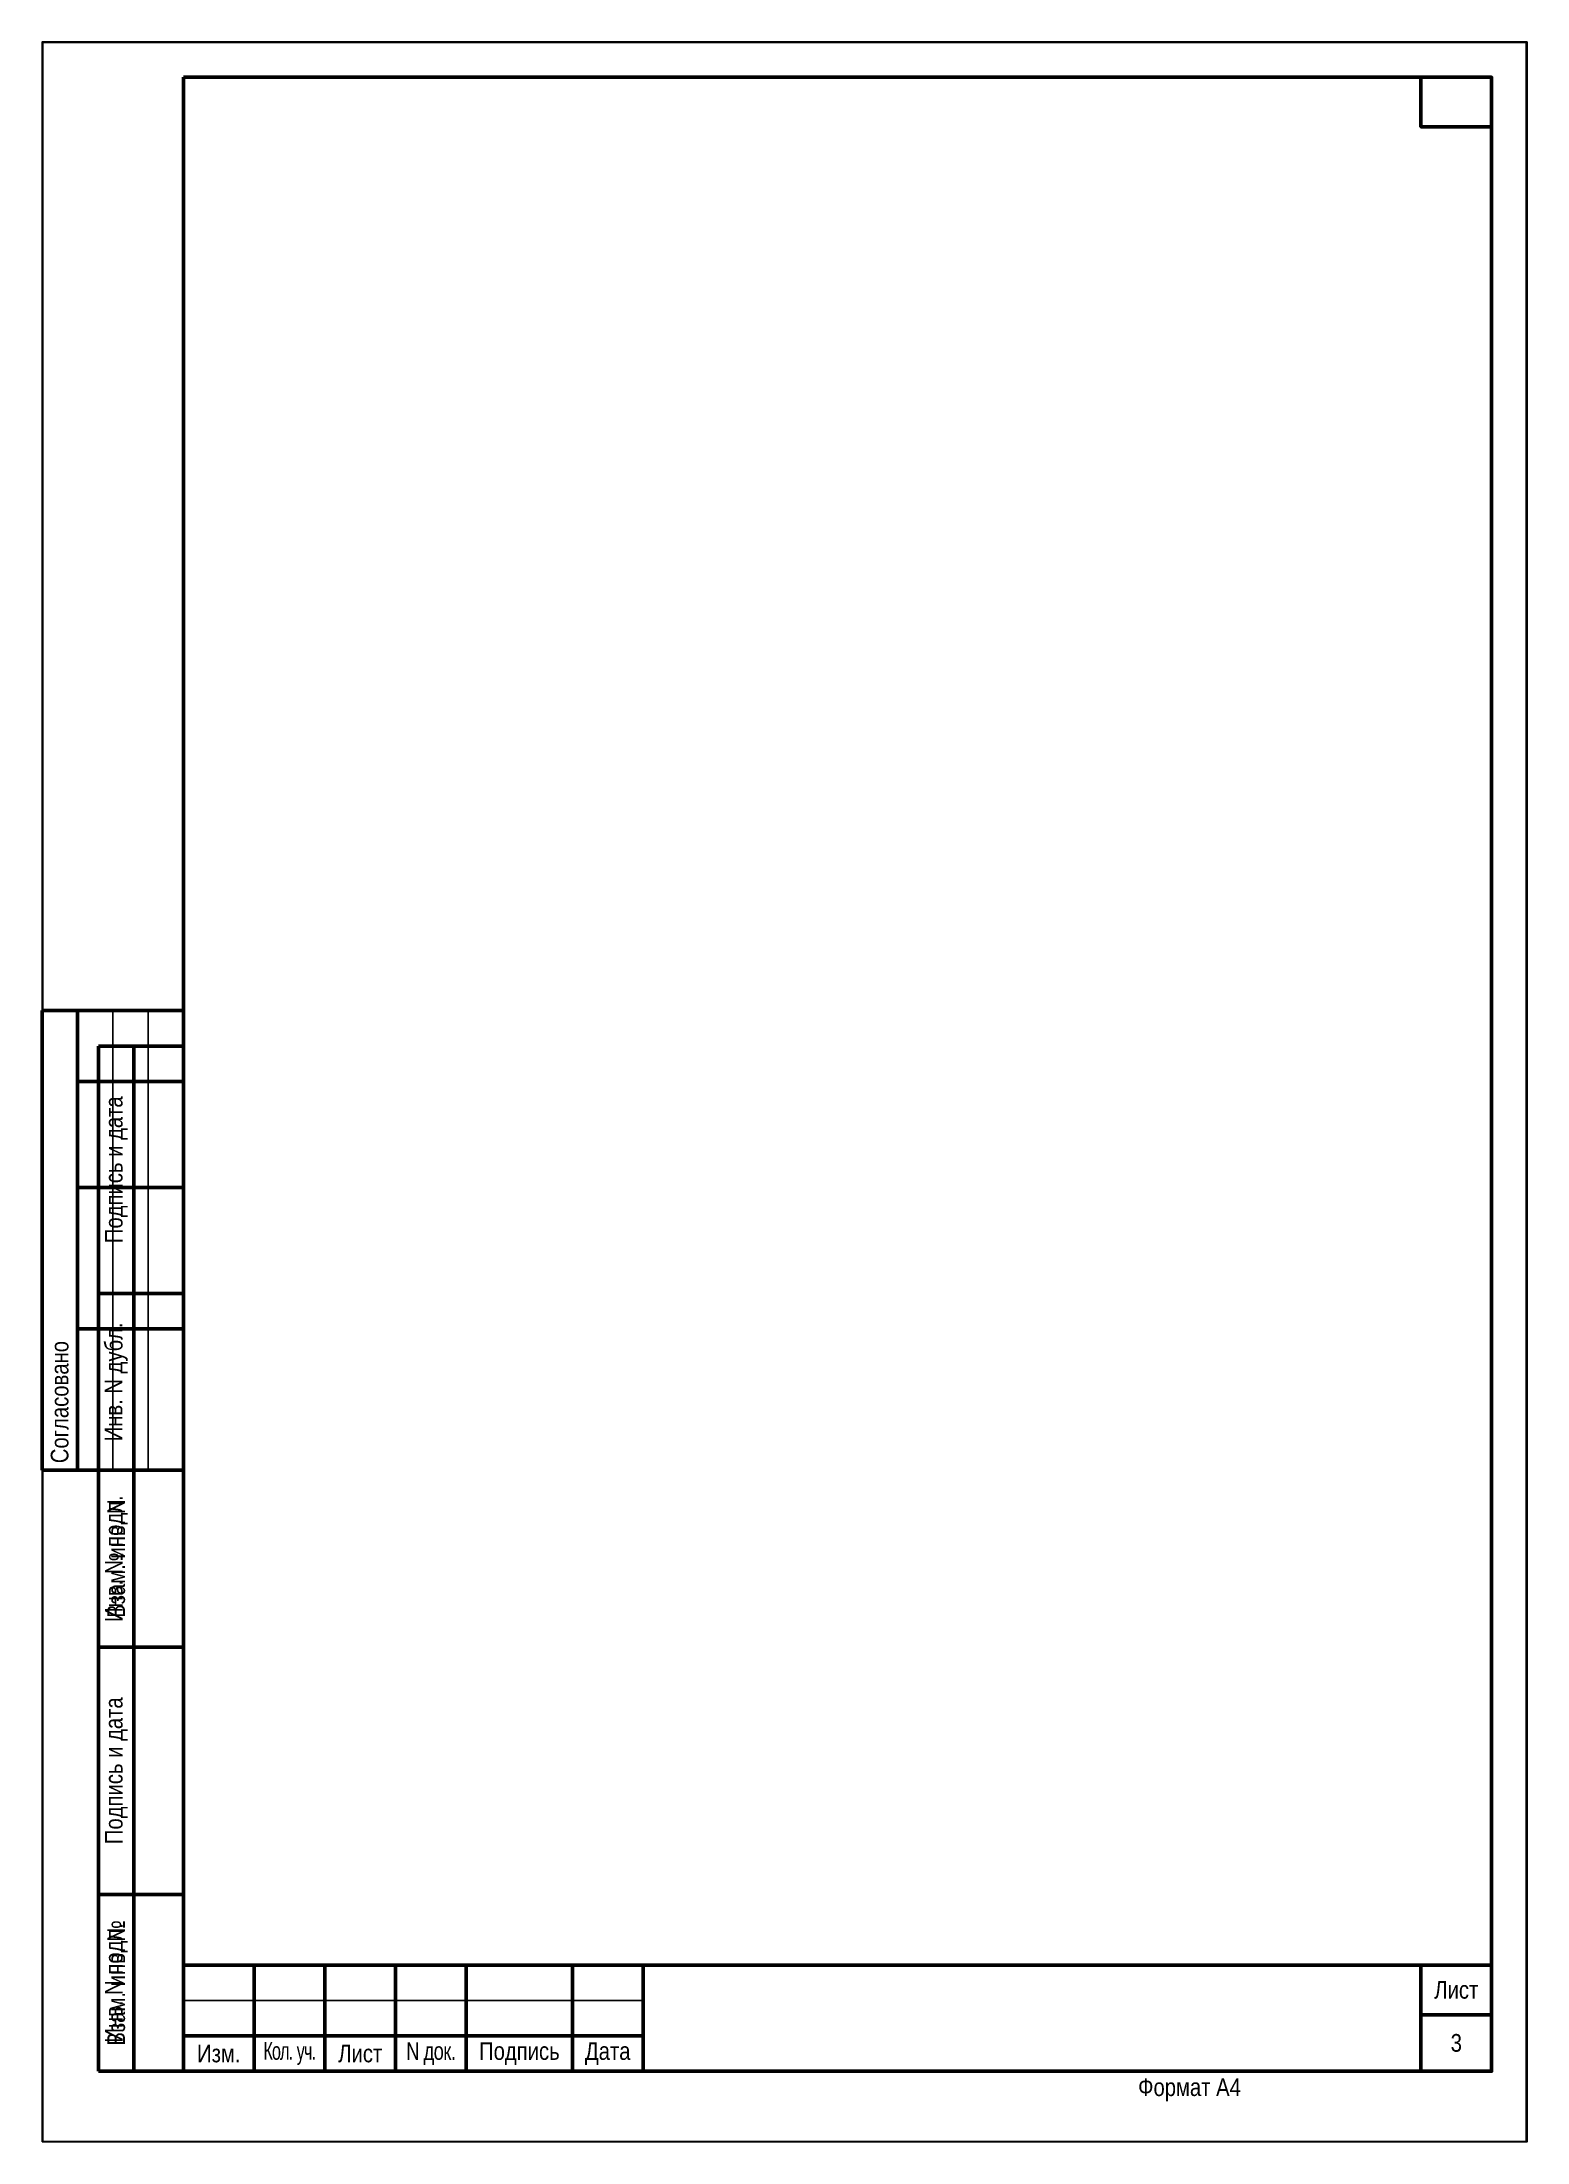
# Paper-space layout 'Лист 3' of a CAD drawing. Header units: millimetres. Extents: x -1 to 209, y -1 to 296.
import ezdxf
from ezdxf.enums import TextEntityAlignment as Align

# ---------------------------------------------------------------- set-up
doc = ezdxf.new("R2010")
doc.units = ezdxf.units.MM
doc.layers.add('Чертеж_оформление', color=7, linetype='Continuous')
doc.styles.add('2.5_Gost_RD', font='ARIALN.TTF', dxfattribs={"height": 2.5})
doc.styles.add('3.5_Gost_RD', font='ARIALN.TTF', dxfattribs={"height": 3.5})

# ---------------------------------------------------------------- blocks, each defined once
blk = doc.blocks.new('*T111')
at = {"layer": 'Чертеж_оформление', "color": 0, "linetype": 'ByBlock', "lineweight": 50, "ltscale": 100}
for p, q in [((0, 0), (0, 85)), ((0, 85), (12, 85)), ((5, 0), (5, 85)), ((12, 0), (12, 85)), ((0, 60), (12, 60)), ((0, 25), (12, 25)), ((0, 0), (12, 0))]:
    blk.add_line(p, q, dxfattribs=at)
at = {"layer": 'Чертеж_оформление', "color": 0, "ltscale": 100, "char_height": 2.5, "attachment_point": 5, "rotation": 90, "style": '2.5_Gost_RD'}
for s, insert, width in [('Инв. № подл.', (2.5, 72.5), 23), ('Подпись и дата', (2.5, 42.5), 33), ('Взам. инв. №', (2.5, 12.5), 23)]:
    blk.add_mtext(s, dxfattribs=dict(at, insert=insert, width=width))
blk = doc.blocks.new('*T112')
at = {"layer": 'Чертеж_оформление', "color": 0, "linetype": 'ByBlock', "lineweight": 50, "ltscale": 100}
for p, q in [((0, 0), (0, 65)), ((0, 65), (20, 65)), ((5, 0), (5, 65)), ((20, 0), (20, 65)), ((5, 55), (20, 55)), ((5, 40), (20, 40)), ((5, 20), (20, 20)), ((0, 0), (20, 0))]:
    blk.add_line(p, q, dxfattribs=at)
at = {"layer": 'Чертеж_оформление', "color": 0, "linetype": 'ByBlock', "lineweight": -2, "ltscale": 100}
for p, q in [((10, 0), (10, 65)), ((15, 0), (15, 65))]:
    blk.add_line(p, q, dxfattribs=at)
at = {"layer": 'Чертеж_оформление', "color": 0, "ltscale": 100, "insert": (2.5, 1), "char_height": 2.5, "width": 63, "attachment_point": 4, "rotation": 90, "style": '2.5_Gost_RD'}
blk.add_mtext('Согласовано', dxfattribs=at)
blk = doc.blocks.new('*T113')
at = {"layer": 'Чертеж_оформление', "color": 0, "linetype": 'ByBlock', "lineweight": 50, "ltscale": 100}
for p, q in [((0, 0), (0, 145)), ((0, 145), (12, 145)), ((5, 0), (5, 145)), ((12, 0), (12, 145)), ((0, 110), (12, 110)), ((0, 85), (12, 85)), ((0, 60), (12, 60)), ((0, 25), (12, 25)), ((0, 0), (12, 0))]:
    blk.add_line(p, q, dxfattribs=at)
at = {"layer": 'Чертеж_оформление', "color": 0, "ltscale": 100, "char_height": 2.5, "attachment_point": 5, "rotation": 90, "style": '2.5_Gost_RD'}
for s, insert, width in [('{\\C256;Подпись и дата}', (2.5, 127.5), 33), ('{\\C256;Инв. N дубл.}', (2.5, 97.5), 23), ('{\\C256;Взам. инв. N}', (2.5, 72.5), 23), ('Подпись и дата', (2.5, 42.5), 33), ('Инв. N подл.', (2.5, 12.5), 23)]:
    blk.add_mtext(s, dxfattribs=dict(at, insert=insert, width=width))
blk = doc.blocks.new('*U110')
at = {"layer": 'Чертеж_оформление'}
blk.add_lwpolyline([(0, 0), (210, 0), (210, 297), (0, 297)], close=True, dxfattribs=at)
at = {"layer": 'Чертеж_оформление', "lineweight": 50}
for points in [[(20, 292), (205, 292), (205, 10), (20, 10)], [(195, 292), (205, 292), (205, 285), (195, 285)]]:
    blk.add_lwpolyline(points, close=True, dxfattribs=at)
for name, p in [('*T112', (0, 95)), ('*T113', (8, 10)), ('*T111', (8, 10))]:
    blk.add_blockref(name, p)
at = {"layer": 'Чертеж_оформление', "style": '3.5_Gost_RD', "flags": 8}
blk.add_attdef('Стр.', text='', height=3.5, dxfattribs=at).set_placement((200, 289), align=Align.MIDDLE_CENTER)
at = {"layer": 'Чертеж_оформление', "style": '2.5_Gost_RD', "flags": 8}
blk.add_attdef('ФОРМАТ', text='', height=2.5, dxfattribs=at).set_placement((155, 9), align=Align.TOP_LEFT)
blk = doc.blocks.new('*T310')
at = {"layer": 'Чертеж_оформление', "color": 0, "linetype": 'ByBlock', "lineweight": 50, "ltscale": 100}
for p, q in [((0, 0), (185, 0)), ((0, 0), (0, -15)), ((10, 0), (10, -15)), ((20, 0), (20, -15)), ((30, 0), (30, -15)), ((40, 0), (40, -15)), ((55, 0), (55, -15)), ((65, 0), (65, -15)), ((175, 0), (175, -15)), ((185, 0), (185, -15)), ((175, -7), (185, -7)), ((0, -10), (65, -10)), ((0, -15), (185, -15))]:
    blk.add_line(p, q, dxfattribs=at)
at = {"layer": 'Чертеж_оформление', "color": 0, "linetype": 'ByBlock', "lineweight": -2, "ltscale": 100}
blk.add_line((0, -5), (65, -5), dxfattribs=at)
at = {"layer": 'Чертеж_оформление', "color": 0, "ltscale": 100, "char_height": 2.5, "attachment_point": 5, "style": '2.5_Gost_RD'}
for s, insert, width in [('Лист', (180, -3.5), 8), ('Изм.', (5, -12.5), 8), ('{\\W0.8;\\T0.9;Кол. уч.}', (15, -12.5), 8), ('Лист', (25, -12.5), 8), ('{\\W0.9;\\T0.95;N док.}', (35, -12.5), 8), ('Подпись', (47.5, -12.5), 13), ('Дата', (60, -12.5), 8), ('3', (180, -11), 8)]:
    blk.add_mtext(s, dxfattribs=dict(at, insert=insert, width=width))

psp = doc.layouts.new('Лист 3')

# ---------------------------------------------------------------- block references
psp.add_blockref('*T310', (19.21, 24.21))
at = {"layer": 'Чертеж_оформление', "ltscale": 100}
ref = psp.add_blockref('*U110', (-0.79, -0.79), dxfattribs=at)
ref.add_attrib('ФОРМАТ', 'Формат А4', dxfattribs={"height": 2.5, "style": '2.5_Gost_RD', "flags": 8}).set_placement((154.21, 8.21), align=Align.TOP_LEFT)

# ---------------------------------------------------------------- viewports
at = {"layer": 'Defpoints'}
psp.add_viewport(center=(104.21, 147.71), size=(209.75, 296.75), view_center_point=(2336.12, -727.57), view_height=296.75, dxfattribs=at)

doc.saveas('drawing.dxf')
